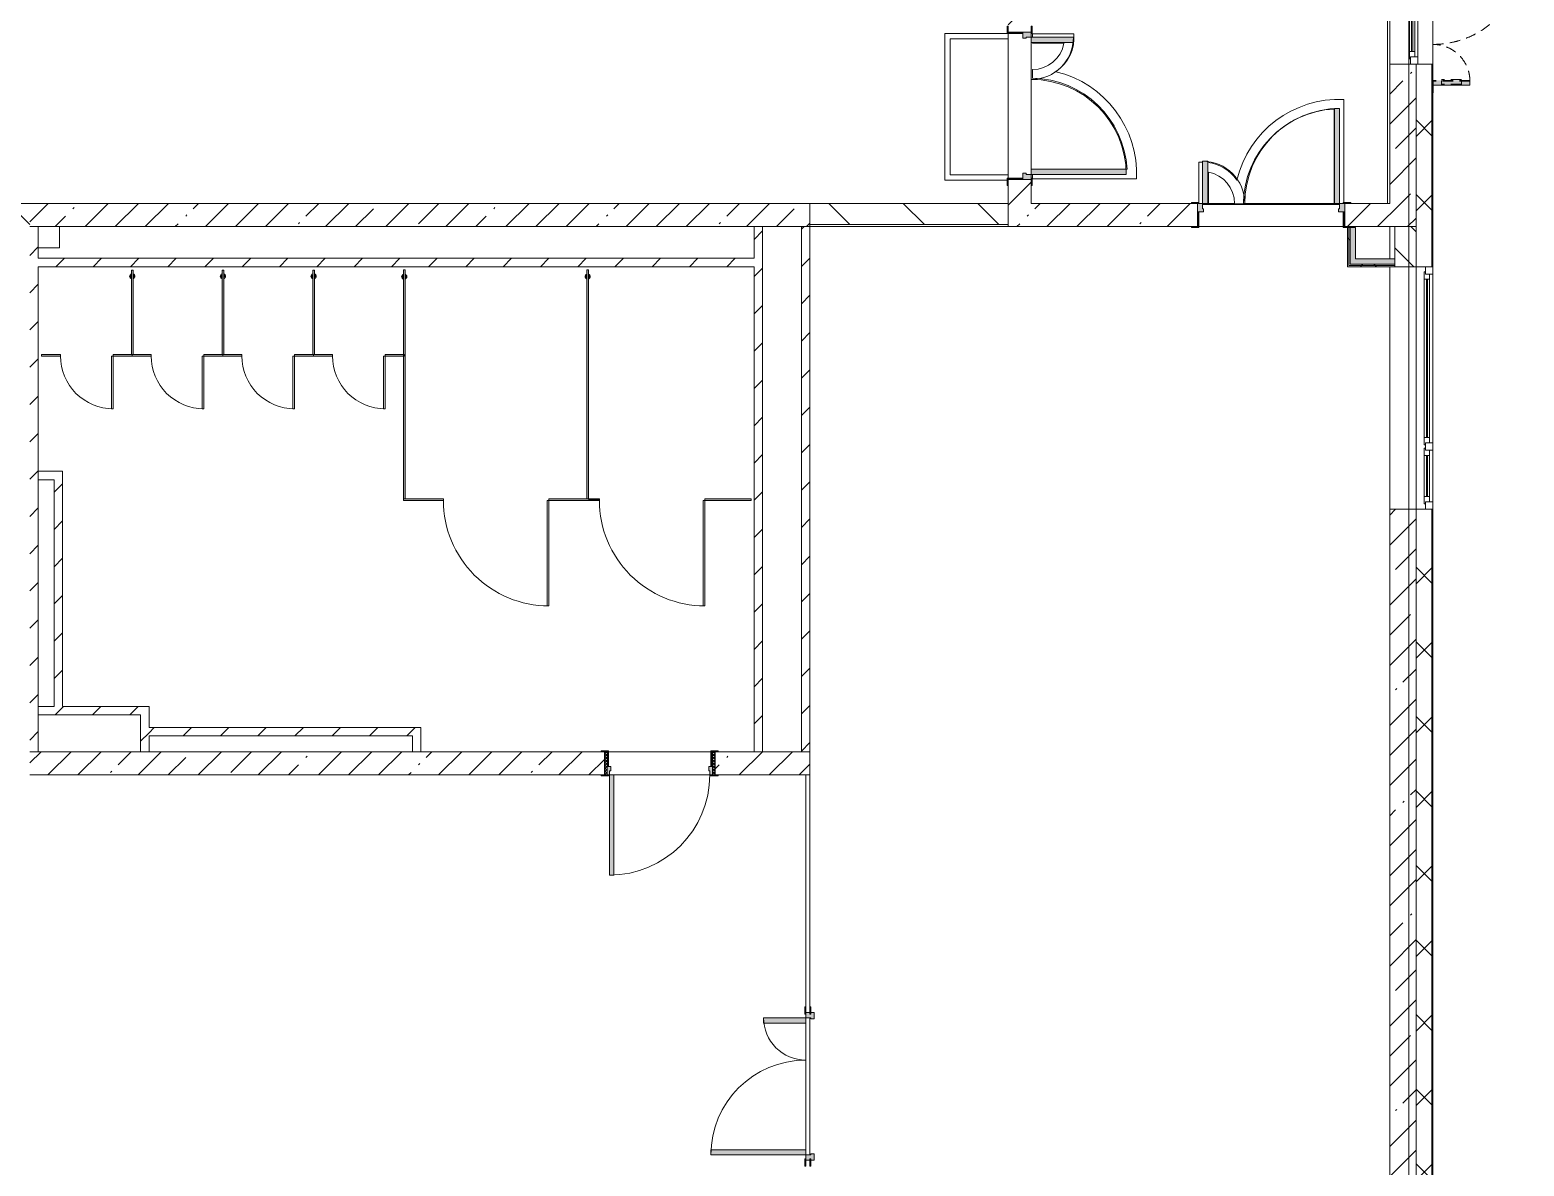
# Model space of a CAD drawing. Header units: millimetres. Extents: x 35147 to 231677, y -8553 to 29000.
# Drawn here: x 216597 to 230772, y 1470 to 12246 of the extents above; entities that cross this region are included whole.
import ezdxf

# ---------------------------------------------------------------- set-up
doc = ezdxf.new("R2010")
doc.units = ezdxf.units.MM
doc.linetypes.add('200_ШТРИХ__ш1_п0_6_', pattern=[160, 100, -60])
doc.linetypes.add('Осевая', pattern=[3175, 635, -476.25, 1587.5, -476.25])
for name, color, linetype, lineweight in [('A-DETL-MBND-1', 7, '200_ШТРИХ__ш1_п0_6_', 9), ('A-DOOR-6', 7, 'Continuous', 5), ('A-GENM-3', 7, 'Continuous', 5), ('A-GLAZ-2', 7, 'Continuous', 5), ('A-WALL', 7, 'Continuous', 9), ('A-WALL-2', 7, 'Continuous', 5), ('I-WALL-3', 7, 'Continuous', 5), ('Оси', 7, 'Continuous', 9), ('Оси-2', 7, 'Осевая', 9)]:
    doc.layers.add(name, color=color, linetype=linetype, lineweight=lineweight)
for name, color, linetype, lineweight, true_color in [('A-DOOR-2', 7, 'Continuous', 5, 0xaaaaaa), ('A-DOOR-3', 7, 'Continuous', 5, 0xe2e2e2), ('A-DOOR-FRAM-2', 7, 'Continuous', 5, 0xe2e2e2), ('A-DOOR-FRAM-3', 7, 'Continuous', 5, 0xaaaaaa), ('A-FLOR-1', 7, 'Continuous', 5, 0xaaaaaa), ('A-GENM-4', 7, 'Continuous', 5, 0xe2ddcd), ('I-WALL-2', 7, 'Continuous', 9, 0xe7e7e7)]:
    doc.layers.add(name, color=color, linetype=linetype, lineweight=lineweight, true_color=true_color)
pattern_1 = [(45, (104667.4, 0), (-176.7767, 176.7767), [])]
pattern_2 = [(45, (104667.4, 0), (-285.1231, 285.1231), []), (45, (104952.5, 0), (-285.1231, 285.1231), [504.031, -100.806, 16.764, -84.042])]
pattern_3 = [(45, (104667.4, 0), (-530.33, 530.33), []), (135, (104667.4, 0), (-530.33, -530.33), [])]

# ---------------------------------------------------------------- blocks, each defined once
blk = doc.blocks.new('110_Дверь_СКБ_2Ст - Д-5_п_ Из игровой в коридор-32679362-2_9_2_птичка')
at = {"layer": 'A-DOOR-3'}
for points in [[(612.5, 110), (662.5, 110), (662.5, 1010), (612.5, 1010), (612.5, 152.6)], [(-587.5, 110), (-587.5, 510), (-637.5, 510), (-637.5, 110)], [(712.5, -110), (712.5, 30), (697.5, 30), (697.5, -110)]]:
    blk.add_hatch(color=256, dxfattribs=at).paths.add_polyline_path(points)
h = blk.add_hatch(color=256, dxfattribs=at)
h.paths.add_polyline_path([(652.5, 30), (712.5, 30), (712.5, 110), (662.5, 110), (662.5, 60), (652.5, 60)])
h.paths.add_polyline_path([(-687.5, 30), (-627.5, 30), (-627.5, 60), (-637.5, 60), (-637.5, 110), (-687.5, 110)])
at = {"layer": 'A-DOOR-FRAM-2'}
for points in [[(-672.5, 110), (-672.5, 118), (-742.5, 118), (-742.5, 110)], [(-672.5, -110), (-672.5, 30), (-687.5, 30), (-687.5, -110)], [(767.5, 110), (767.5, 118), (697.5, 118), (697.5, 110)], [(-672.5, -118), (-672.5, -110), (-742.5, -110), (-742.5, -118)], [(767.5, -118), (767.5, -110), (697.5, -110), (697.5, -118)]]:
    blk.add_hatch(color=256, dxfattribs=at).paths.add_polyline_path(points)
at = {"layer": 'A-DOOR-2'}
for p, q in [((662.5, 1010), (612.5, 1010)), ((612.5, 1010), (612.5, 110)), ((662.5, 110), (662.5, 1010)), ((-637.5, 510), (-637.5, 110)), ((-587.5, 510), (-637.5, 510)), ((-587.5, 110), (-587.5, 510)), ((-637.5, 110), (-587.5, 110)), ((612.5, 110), (662.5, 110))]:
    blk.add_line(p, q, dxfattribs=at)
for centre, radius, start, end in [((662.5, 110), 900, 90, 180), ((-637.5, 110), 400, 360, 90)]:
    blk.add_arc(centre, radius, start, end, dxfattribs=at)
at = {"layer": 'A-DOOR-FRAM-3'}
for p, q in [((-672.5, 118), (-742.5, 118)), ((-742.5, 118), (-742.5, 110)), ((-742.5, 110), (-672.5, 110)), ((-637.5, 110), (-687.5, 110)), ((-687.5, 110), (-687.5, 30)), ((-687.5, 30), (-627.5, 30)), ((-672.5, 30), (-687.5, 30)), ((-687.5, 30), (-687.5, -110)), ((-672.5, 110), (-672.5, 118)), ((-672.5, -110), (-672.5, 30)), ((-637.5, 60), (-637.5, 110)), ((-627.5, 60), (-637.5, 60)), ((-627.5, 30), (-627.5, 60)), ((662.5, 60), (652.5, 60)), ((652.5, 60), (652.5, 30)), ((652.5, 30), (712.5, 30)), ((662.5, 110), (662.5, 60)), ((712.5, 110), (662.5, 110)), ((767.5, 118), (697.5, 118)), ((697.5, 118), (697.5, 110)), ((697.5, 110), (767.5, 110)), ((712.5, 30), (697.5, 30)), ((697.5, 30), (697.5, -110)), ((712.5, 30), (712.5, 110)), ((712.5, -110), (712.5, 30)), ((767.5, 110), (767.5, 118)), ((-672.5, -110), (-742.5, -110)), ((-742.5, -110), (-742.5, -118)), ((-742.5, -118), (-672.5, -118)), ((-687.5, -110), (-672.5, -110)), ((-672.5, -118), (-672.5, -110)), ((697.5, -110), (712.5, -110)), ((767.5, -110), (697.5, -110)), ((697.5, -110), (697.5, -118)), ((697.5, -118), (767.5, -118)), ((767.5, -118), (767.5, -110))]:
    blk.add_line(p, q, dxfattribs=at)
blk = doc.blocks.new('110_Дверь_СКБ_2Ст - Д-1_л_Лестничная клетка EIS60 2-32142534-2_9_2_птичка')
at = {"layer": 'A-DOOR-3'}
for points in [[(662, 110), (662, 1010), (612, 1010), (612, 110)], [(-588, 510), (-638, 510), (-638, 110), (-588, 110), (-588, 433)], [(712, 30), (697, 30), (697, -110), (712, -110), (712, -31)]]:
    blk.add_hatch(color=256, dxfattribs=at).paths.add_polyline_path(points)
h = blk.add_hatch(color=256, dxfattribs=at)
h.paths.add_polyline_path([(712, 110), (662, 110), (662, 60), (652, 60), (652, 30), (712, 30)])
h.paths.add_polyline_path([(-628, 30), (-628, 60), (-638, 60), (-638, 110), (-688, 110), (-688, 30)])
at = {"layer": 'A-DOOR-FRAM-2'}
for points in [[(-673, 110), (-673, 118), (-743, 118), (-743, 110)], [(-673, 30), (-688, 30), (-688, -110), (-673, -110), (-673, -31)], [(767, 110), (767, 118), (697, 118), (697, 110)], [(-673, -110), (-743, -110), (-743, -118), (-673, -118)], [(767, -118), (767, -110), (697, -110), (697, -118)]]:
    blk.add_hatch(color=256, dxfattribs=at).paths.add_polyline_path(points)
at = {"layer": 'A-DOOR-2'}
for p, q in [((662, 1010), (612, 1010)), ((612, 1010), (612, 110)), ((662, 110), (662, 1010)), ((-638, 510), (-638, 110)), ((-588, 510), (-638, 510)), ((-588, 110), (-588, 510)), ((-638, 110), (-588, 110)), ((612, 110), (662, 110))]:
    blk.add_line(p, q, dxfattribs=at)
for centre, radius, start, end in [((662, 110), 900, 90, 180), ((-638, 110), 400, 360, 90)]:
    blk.add_arc(centre, radius, start, end, dxfattribs=at)
at = {"layer": 'A-DOOR-FRAM-3'}
for p, q in [((-673, 118), (-743, 118)), ((-743, 118), (-743, 110)), ((-743, 110), (-673, 110)), ((-638, 110), (-688, 110)), ((-688, 110), (-688, 30)), ((-688, 30), (-628, 30)), ((-673, 30), (-688, 30)), ((-688, 30), (-688, -110)), ((-673, 110), (-673, 118)), ((-673, -110), (-673, 30)), ((-638, 60), (-638, 110)), ((-628, 60), (-638, 60)), ((-628, 30), (-628, 60)), ((662, 60), (652, 60)), ((652, 60), (652, 30)), ((652, 30), (712, 30)), ((662, 110), (662, 60)), ((712, 110), (662, 110)), ((767, 118), (697, 118)), ((697, 118), (697, 110)), ((697, 110), (767, 110)), ((712, 30), (697, 30)), ((697, 30), (697, -110)), ((712, 30), (712, 110)), ((712, -110), (712, 30)), ((767, 110), (767, 118)), ((-673, -110), (-743, -110)), ((-743, -110), (-743, -118)), ((-743, -118), (-673, -118)), ((-688, -110), (-673, -110)), ((-673, -118), (-673, -110)), ((697, -110), (712, -110)), ((767, -110), (697, -110)), ((697, -110), (697, -118)), ((697, -118), (767, -118)), ((767, -118), (767, -110))]:
    blk.add_line(p, q, dxfattribs=at)
blk = doc.blocks.new('110_Дверь_СКБ_1Ст_Внутренняя1 - Д-7а_л__950x2100h_Туалет-V301-2_9_2_птичка')
at = {"layer": 'A-DOOR-2'}
h = blk.add_hatch(dxfattribs=at)
h.set_pattern_fill('FP_125', color=256, style=0, pattern_type=2)
h.set_pattern_definition([(135, (1776.41, 174.685), (-14.14214, -14.14214), []), (225, (1776.41, 174.685), (14.14214, -14.14214), [])])
h.paths.add_polyline_path([(537.5, 110), (512.5, 110), (512.5, -110), (537.5, -110)])
at = {"layer": 'A-DOOR-3'}
h = blk.add_hatch(color=256, dxfattribs=at)
h.paths.add_polyline_path([(487.5, 110), (487.5, 70), (477.5, 70), (477.5, 30), (512.5, 30), (512.5, 110)])
h.paths.add_polyline_path([(-462.5, 110), (-487.5, 110), (-487.5, 30), (-452.5, 30), (-452.5, 70), (-462.5, 70)])
at = {"layer": 'A-DOOR-FRAM-2'}
for points in [[(447.5, 1060), (447.5, 110), (487.5, 110), (487.5, 1060)], [(-542.5, 118), (-542.5, 110), (-472.5, 110), (-472.5, 118)], [(-472.5, 30), (-487.5, 30), (-487.5, -110), (-472.5, -110)], [(567.5, 118), (497.5, 118), (497.5, 110), (567.5, 110)], [(512.5, 30), (497.5, 30), (497.5, -110), (512.5, -110)], [(-542.5, -110), (-542.5, -118), (-472.5, -118), (-472.5, -110)], [(567.5, -110), (497.5, -110), (497.5, -118), (567.5, -118)]]:
    blk.add_hatch(color=256, dxfattribs=at).paths.add_polyline_path(points)
at = {"layer": 'A-DOOR-FRAM-3'}
h = blk.add_hatch(dxfattribs=at)
h.set_pattern_fill('FP_126', color=256, style=0, pattern_type=2)
h.set_pattern_definition([(45, (-346.384, 174.685), (-14.1421, 14.1421), []), (135, (-346.384, 174.685), (-14.1421, -14.1421), [])])
h.paths.add_polyline_path([(-487.5, 110), (-512.5, 110), (-512.5, -110), (-487.5, -110)])
at = {"layer": 'A-DOOR-2'}
for p, q in [((487.5, 1060), (447.5, 1060)), ((447.5, 1060), (447.5, 110)), ((487.5, 110), (487.5, 1060)), ((447.5, 110), (487.5, 110))]:
    blk.add_line(p, q, dxfattribs=at)
blk.add_arc((487.5, 110), 950, 90, 180, dxfattribs=at)
at = {"layer": 'A-DOOR-FRAM-3'}
for p, q in [((-472.5, 118), (-542.5, 118)), ((-542.5, 118), (-542.5, 110)), ((-542.5, 110), (-472.5, 110)), ((-487.5, 110), (-512.5, 110)), ((-512.5, 110), (-512.5, -110)), ((-462.5, 110), (-487.5, 110)), ((-487.5, 110), (-487.5, 30)), ((-487.5, -110), (-487.5, 110)), ((-472.5, 110), (-487.5, 110)), ((-487.5, 110), (-487.5, 109)), ((-487.5, 109), (-472.5, 109)), ((-487.5, 30), (-452.5, 30)), ((-472.5, 30), (-487.5, 30)), ((-487.5, 30), (-487.5, -110)), ((-472.5, 110), (-472.5, 118)), ((-472.5, 109), (-472.5, 110)), ((-472.5, -110), (-472.5, 30)), ((-462.5, 70), (-462.5, 110)), ((-452.5, 70), (-462.5, 70)), ((-452.5, 30), (-452.5, 70)), ((487.5, 70), (477.5, 70)), ((477.5, 70), (477.5, 30)), ((477.5, 30), (512.5, 30)), ((487.5, 110), (487.5, 70)), ((512.5, 110), (487.5, 110)), ((567.5, 118), (497.5, 118)), ((497.5, 118), (497.5, 110)), ((512.5, 110), (497.5, 110)), ((497.5, 110), (497.5, 109)), ((497.5, 110), (567.5, 110)), ((497.5, 109), (512.5, 109)), ((512.5, 30), (497.5, 30)), ((497.5, 30), (497.5, -110)), ((512.5, 30), (512.5, 110)), ((537.5, 110), (512.5, 110)), ((512.5, 110), (512.5, -110)), ((512.5, 109), (512.5, 110)), ((512.5, -110), (512.5, 30)), ((537.5, -110), (537.5, 110)), ((567.5, 110), (567.5, 118)), ((-472.5, -110), (-542.5, -110)), ((-542.5, -110), (-542.5, -118)), ((-542.5, -118), (-472.5, -118)), ((-512.5, -110), (-487.5, -110)), ((-487.5, -110), (-472.5, -110)), ((-472.5, -118), (-472.5, -110)), ((497.5, -110), (512.5, -110)), ((567.5, -110), (497.5, -110)), ((497.5, -110), (497.5, -118)), ((497.5, -118), (567.5, -118)), ((512.5, -110), (537.5, -110)), ((567.5, -118), (567.5, -110))]:
    blk.add_line(p, q, dxfattribs=at)
blk = doc.blocks.new('120_Окно_СКБ_1Ст - 120_Окно_СКБ_1Ст 1200х2500_h_ с форточкой2-24160662-2_9_2_птичка')
at = {"layer": 'A-GLAZ-2'}
for p, q in [((-600, -127), (-600, -57)), ((-600, -57), (-530, -57)), ((600, -57), (-600, -57)), ((-530, -127), (-600, -127)), ((-600, -127), (-550, -127)), ((-530, -127), (-550, -127)), ((-550, -127), (-550, -137)), ((-550, -137), (550, -137)), ((550, -137), (-550, -137)), ((-530, -57), (-530, -127)), ((530, -87), (-530, -87)), ((-530, -87), (-530, -127)), ((-480, -137), (-480, -87)), ((-480, -107), (480, -107)), ((480, -117), (-480, -117)), ((480, -137), (480, -87)), ((530, -127), (530, -57)), ((530, -57), (600, -57)), ((530, -127), (530, -87)), ((600, -127), (530, -127)), ((550, -127), (530, -127)), ((550, -127), (600, -127)), ((550, -137), (550, -127)), ((600, -57), (600, -127))]:
    blk.add_line(p, q, dxfattribs=at)
blk = doc.blocks.new('120_Окно_СКБ_2Ст_Фрамуга сверху - 120_Окно_СКБ_2Ст_2300х2500_h_ ДОО-22877051-2_9_2_птичка')
at = {"layer": 'A-GLAZ-2'}
for p, q in [((-1150, 13), (-1150, 83)), ((-1150, 83), (-1080, 83)), ((1150, 83), (-1150, 83)), ((-1080, 13), (-1150, 13)), ((-1150, 13), (-1100, 13)), ((-1080, 13), (-1100, 13)), ((-1100, 13), (-1100, 3)), ((-1100, 3), (540, 3)), ((540, 3), (-1100, 3)), ((-1080, 83), (-1080, 13)), ((-1080, 83), (1080, 83)), ((520, 53), (-1080, 53)), ((-1080, 53), (-1080, 13)), ((-1030, 3), (-1030, 53)), ((-1030, 33), (470, 33)), ((470, 23), (-1030, 23)), ((470, 3), (470, 53)), ((520, 13), (520, 83)), ((520, 83), (590, 83)), ((520, 13), (520, 53)), ((590, 13), (520, 13)), ((540, 13), (520, 13)), ((540, 13), (570, 13)), ((540, 13), (570, 13)), ((540, 3), (540, 13)), ((590, 13), (570, 13)), ((570, 13), (570, 3)), ((570, 3), (1100, 3)), ((1100, 3), (570, 3)), ((590, 83), (590, 13)), ((1080, 53), (590, 53)), ((590, 53), (590, 13)), ((640, 3), (640, 53)), ((640, 33), (1030, 33)), ((1030, 23), (640, 23)), ((1030, 3), (1030, 53)), ((1080, 13), (1080, 83)), ((1080, 83), (1150, 83)), ((1080, 13), (1080, 53)), ((1150, 13), (1080, 13)), ((1100, 13), (1080, 13)), ((1100, 13), (1150, 13)), ((1100, 3), (1100, 13)), ((1150, 83), (1150, 13))]:
    blk.add_line(p, q, dxfattribs=at)
blk = doc.blocks.new('Дверь_Витражная_СКБ_2Ст - ВН-6-31912847-2_9_2_птичка')
at = {"layer": 'A-DETL-MBND-1'}
for points in [[(-643, -370), (-598, -370), (-598, -20), (-643, -20)], [(562, -884), (607, -884), (607, -20), (562, -20)]]:
    blk.add_hatch(color=256, dxfattribs=at).paths.add_polyline_path(points)
for p, q in [((-607, -20), (-715, -20)), ((-715, -20), (-607, -20)), ((-598, -20), (-643, -20)), ((-643, -370), (-643, -20)), ((-598, -20), (-643, -20)), ((-643, -20), (-643, -370)), ((-643, -100), (-598, -100)), ((-633, -290), (-633, -100)), ((-607, -370), (-607, -20)), ((-598, -370), (-598, -20)), ((-598, -370), (-598, -20)), ((-589, -290), (-589, -100)), ((553, -804), (553, -100)), ((562, -20), (607, -20)), ((562, -884), (562, -20)), ((562, -20), (562, -884)), ((607, -20), (562, -20)), ((607, -100), (562, -100)), ((597, -804), (597, -100)), ((607, -884), (607, -20)), ((607, -884), (607, -20)), ((607, -20), (715, -20)), ((607, -20), (715, -20)), ((607, -884), (607, -20)), ((-643, -290), (-598, -290)), ((-643, -370), (-598, -370)), ((-643, -370), (-598, -370)), ((607, -804), (562, -804)), ((607, -884), (562, -884)), ((562, -884), (607, -884))]:
    blk.add_line(p, q, dxfattribs=at)
for centre, radius, start, end in [((-607, -20), 350, 270, 0), ((607, -20), 864, 180, 270)]:
    blk.add_arc(centre, radius, start, end, dxfattribs=at)
blk = doc.blocks.new('131_Сантехническая перегородка_Дверь 5 - СД-1-V387-2_9_2_птичка')
at = {"layer": 'A-GENM-4'}
for points in [[(70, 8), (70, -8), (250, -8), (250, 8)], [(750, 8), (750, -8), (930, -8), (930, 8)]]:
    blk.add_hatch(color=256, dxfattribs=at).paths.add_polyline_path(points)
at = {"layer": 'A-DOOR-6'}
for p, q in [((266, 508), (250, 508)), ((250, 8), (250, 508)), ((266, 8), (266, 508)), ((266, 8), (250, 8))]:
    blk.add_line(p, q, dxfattribs=at)
blk.add_arc((250, 8), 500, 360, 90, dxfattribs=at)
at = {"layer": 'A-GENM-3'}
for p, q in [((250, 8), (70, 8)), ((70, 8), (70, -8)), ((250, -8), (250, 8)), ((930, 8), (750, 8)), ((750, 8), (750, -8)), ((930, -8), (930, 8)), ((70, -8), (250, -8)), ((750, -8), (930, -8))]:
    blk.add_line(p, q, dxfattribs=at)
blk = doc.blocks.new('131_Сантехническая перегородка 6 - СП-1-V385-2_9_2_птичка')
at = {"layer": 'A-GENM-4'}
blk.add_hatch(color=256, dxfattribs=at).paths.add_polyline_path([(800, 8), (0, 8), (0, -8), (800, -8)])
at = {"layer": 'A-GENM-3'}
for p, q in [((800, 8), (0, 8)), ((0, 8), (0, -8)), ((800, -8), (800, 8)), ((0, -8), (800, -8))]:
    blk.add_line(p, q, dxfattribs=at)
at = {"layer": 'A-GENM-3', "flags": 128}
for points in [[(71, 8), (71, 9), (71, 9), (70, 9), (70, 10), (70, 10), (69, 11), (69, 11), (68, 12), (68, 12), (67, 12), (67, 13), (66, 13), (66, 13), (65, 14), (65, 14), (64, 14), (64, 14), (63, 14), (62, 15), (62, 15), (61, 15), (61, 15), (60, 15), (59, 15), (59, 15), (58, 15), (58, 15), (57, 15), (56, 15), (56, 15), (55, 15), (55, 15), (54, 14), (54, 14), (53, 14), (52, 14), (52, 13), (51, 13), (51, 13), (50, 13), (50, 12), (49, 12), (49, 11), (48, 11), (48, 11), (48, 10), (47, 10), (47, 9), (46, 9), (46, 8), (46, 8)], [(46, -8), (46, -9), (47, -9), (47, -9), (47, -10), (48, -10), (48, -11), (49, -11), (49, -12), (50, -12), (50, -12), (51, -13), (51, -13), (52, -13), (52, -14), (53, -14), (53, -14), (54, -14), (54, -14), (55, -15), (56, -15), (56, -15), (57, -15), (57, -15), (58, -15), (59, -15), (59, -15), (60, -15), (60, -15), (61, -15), (62, -15), (62, -15), (63, -15), (63, -14), (64, -14), (64, -14), (65, -14), (66, -13), (66, -13), (67, -13), (67, -13), (68, -12), (68, -12), (69, -11), (69, -11), (69, -11), (70, -10), (70, -10), (71, -9), (71, -9), (71, -8), (71, -8)]]:
    blk.add_lwpolyline(points, dxfattribs=at)
at = {"layer": 'A-GENM-3'}
for radius, start, end in [(24.6, 19.9113, 160.0887), (17.6, 45, 135), (17.6, 45, 135), (15.1, 45, 135), (24.6, 199.9113, 340.0887), (17.6, 225, 315), (17.6, 225, 315), (15.1, 225, 315)]:
    blk.add_arc((59, 0), radius, start, end, dxfattribs=at)
blk = doc.blocks.new('131_Сантехническая перегородка 7 - СП-1-V384-2_9_2_птичка')
at = {"layer": 'A-GENM-4'}
blk.add_hatch(color=256, dxfattribs=at).paths.add_polyline_path([(2166, 8), (-4, 8), (-4, -8), (2166, -8)])
at = {"layer": 'A-GENM-3'}
for p, q in [((2166, 8), (-4, 8)), ((-4, 8), (-4, -8)), ((2166, -8), (2166, 8)), ((-4, -8), (2166, -8))]:
    blk.add_line(p, q, dxfattribs=at)
at = {"layer": 'A-GENM-3', "flags": 128}
for points in [[(71, 8), (71, 9), (71, 9), (70, 9), (70, 10), (70, 10), (69, 11), (69, 11), (68, 12), (68, 12), (67, 12), (67, 13), (66, 13), (66, 13), (65, 14), (65, 14), (64, 14), (64, 14), (63, 14), (62, 15), (62, 15), (61, 15), (61, 15), (60, 15), (59, 15), (59, 15), (58, 15), (58, 15), (57, 15), (56, 15), (56, 15), (55, 15), (55, 15), (54, 14), (54, 14), (53, 14), (52, 14), (52, 13), (51, 13), (51, 13), (50, 13), (50, 12), (49, 12), (49, 11), (48, 11), (48, 11), (48, 10), (47, 10), (47, 9), (46, 9), (46, 8), (46, 8)], [(46, -8), (46, -9), (47, -9), (47, -9), (47, -10), (48, -10), (48, -11), (49, -11), (49, -12), (50, -12), (50, -12), (51, -13), (51, -13), (52, -13), (52, -14), (53, -14), (53, -14), (54, -14), (54, -14), (55, -15), (56, -15), (56, -15), (57, -15), (57, -15), (58, -15), (59, -15), (59, -15), (60, -15), (60, -15), (61, -15), (62, -15), (62, -15), (63, -15), (63, -14), (64, -14), (64, -14), (65, -14), (66, -13), (66, -13), (67, -13), (67, -13), (68, -12), (68, -12), (69, -11), (69, -11), (69, -11), (70, -10), (70, -10), (71, -9), (71, -9), (71, -8), (71, -8)]]:
    blk.add_lwpolyline(points, dxfattribs=at)
at = {"layer": 'A-GENM-3'}
for radius, start, end in [(24.6, 19.9113, 160.0887), (17.6, 45, 135), (17.6, 45, 135), (15.1, 45, 135), (24.6, 199.9113, 340.0887), (17.6, 225, 315), (17.6, 225, 315), (15.1, 225, 315)]:
    blk.add_arc((59, 0), radius, start, end, dxfattribs=at)
blk = doc.blocks.new('131_Сантехническая перегородка_Дверь МГН - СД-1-V386-2_9_2_птичка')
at = {"layer": 'A-GENM-4'}
for points in [[(-370, 8), (-370, -8), (10, -8), (10, 8)], [(1010, 8), (1010, -8), (1390, -8), (1390, 8)]]:
    blk.add_hatch(color=256, dxfattribs=at).paths.add_polyline_path(points)
at = {"layer": 'A-DOOR-6'}
for p, q in [((10, 1008), (26, 1008)), ((10, 8), (10, 1008)), ((26, 8), (26, 1008)), ((10, 8), (26, 8))]:
    blk.add_line(p, q, dxfattribs=at)
blk.add_arc((10, 8), 1000, 360, 90, dxfattribs=at)
at = {"layer": 'A-GENM-3'}
for p, q in [((10, 8), (-370, 8)), ((-370, 8), (-370, -8)), ((10, -8), (10, 8)), ((1390, 8), (1010, 8)), ((1010, 8), (1010, -8)), ((1390, -8), (1390, 8)), ((-370, -8), (10, -8)), ((1010, -8), (1390, -8))]:
    blk.add_line(p, q, dxfattribs=at)
blk = doc.blocks.new('131_Сантехническая перегородка_Дверь МГН 2 - СД-1-V388-2_9_2_птичка')
at = {"layer": 'A-GENM-4'}
for points in [[(10, 8), (-430, 8), (-430, -8), (10, -8)], [(1010, 8), (1010, -8), (1110, -8), (1110, 8)]]:
    blk.add_hatch(color=256, dxfattribs=at).paths.add_polyline_path(points)
at = {"layer": 'A-DOOR-6'}
for p, q in [((10, 1008), (26, 1008)), ((10, 8), (10, 1008)), ((26, 8), (26, 1008)), ((10, 8), (26, 8))]:
    blk.add_line(p, q, dxfattribs=at)
blk.add_arc((10, 8), 1000, 360, 90, dxfattribs=at)
at = {"layer": 'A-GENM-3'}
for p, q in [((10, 8), (-430, 8)), ((-430, 8), (-430, -8)), ((10, -8), (10, 8)), ((1110, 8), (1010, 8)), ((1010, 8), (1010, -8)), ((1110, -8), (1110, 8)), ((-430, -8), (10, -8)), ((1010, -8), (1110, -8))]:
    blk.add_line(p, q, dxfattribs=at)
blk = doc.blocks.new('110_Дверь_СКБ_2Ст - Д-5_п__в составе перегородки _не входит в спец__-32680317-2_9_2_птичка')
at = {"layer": 'A-DOOR-3'}
h = blk.add_hatch(color=256, dxfattribs=at)
h.paths.add_polyline_path([(712, -20), (712, 60), (652, 60), (652, 30), (662, 30), (662, -20)])
h.paths.add_polyline_path([(-628, 60), (-688, 60), (-688, -20), (-638, -20), (-638, 30), (-628, 30)])
for points in [[(-588, -420), (-588, -20), (-638, -20), (-638, -420)], [(662, -20), (612, -20), (612, -920), (662, -920)]]:
    blk.add_hatch(color=256, dxfattribs=at).paths.add_polyline_path(points)
at = {"layer": 'A-DOOR-FRAM-2'}
for points in [[(-673, 28), (-743, 28), (-743, 20), (-673, 20)], [(767, 28), (697, 28), (697, 20), (767, 20)], [(-673, -20), (-743, -20), (-743, -28), (-673, -28)], [(767, -20), (697, -20), (697, -28), (767, -28)]]:
    blk.add_hatch(color=256, dxfattribs=at).paths.add_polyline_path(points)
at = {"layer": 'A-DOOR-2'}
for p, q in [((-638, -20), (-588, -20)), ((-638, -420), (-638, -20)), ((-588, -20), (-588, -420)), ((612, -20), (662, -20)), ((612, -920), (612, -20)), ((662, -20), (662, -920)), ((-588, -420), (-638, -420)), ((662, -920), (612, -920))]:
    blk.add_line(p, q, dxfattribs=at)
for centre, radius, start, end in [((-638, -20), 400, 270, 0), ((662, -20), 900, 180, 270)]:
    blk.add_arc(centre, radius, start, end, dxfattribs=at)
at = {"layer": 'A-DOOR-FRAM-3'}
for p, q in [((-743, 28), (-673, 28)), ((-743, 20), (-743, 28)), ((-673, 20), (-743, 20)), ((-688, 60), (-628, 60)), ((-688, -20), (-688, 60)), ((-688, 20), (-673, 20)), ((-688, 19), (-688, 20)), ((-673, 19), (-688, 19)), ((-673, 28), (-673, 20)), ((-673, 20), (-673, 19)), ((-638, 30), (-638, -20)), ((-628, 30), (-638, 30)), ((-628, 60), (-628, 30)), ((652, 60), (712, 60)), ((652, 30), (652, 60)), ((662, 30), (652, 30)), ((662, -20), (662, 30)), ((697, 20), (697, 28)), ((697, 28), (767, 28)), ((697, 19), (697, 20)), ((697, 20), (712, 20)), ((767, 20), (697, 20)), ((712, 19), (697, 19)), ((712, 60), (712, -20)), ((712, 20), (712, 19)), ((767, 28), (767, 20)), ((-743, -20), (-673, -20)), ((-743, -28), (-743, -20)), ((-673, -28), (-743, -28)), ((-638, -20), (-688, -20)), ((-673, -20), (-673, -28)), ((712, -20), (662, -20)), ((697, -28), (697, -20)), ((697, -20), (767, -20)), ((767, -28), (697, -28)), ((767, -20), (767, -28))]:
    blk.add_line(p, q, dxfattribs=at)

msp = doc.modelspace()

# ---------------------------------------------------------------- hatches: boundary and pattern name
at = {"layer": 'A-WALL-2'}
h = msp.add_hatch(dxfattribs=at)
h.set_pattern_fill('FP_84', color=256, style=0, pattern_type=2)
h.set_pattern_definition([(45, (104667.4, 0), (-353.5534, 353.5534), []), (135, (104667.4, 0), (-353.5534, -353.5534), [])])
h.paths.add_polyline_path([(229747.4, -250), (229897.4, -250), (229897.4, 7700), (229747.4, 7700), (229747.4, -100)])
h.paths.add_polyline_path([(229897.4, 10000), (229897.4, 11920), (229747.4, 11920), (229747.4, 10000)])
h.paths.add_polyline_path([(229897.4, 13120), (229897.4, 21400), (229747.4, 21400), (229747.4, 13120)])
h = msp.add_hatch(dxfattribs=at)
h.set_pattern_fill('FP_94', color=256, style=0, pattern_type=2)
h.set_pattern_definition([(135, (104667.4, 0), (-176.7767, -176.7767), [])])
h.paths.add_polyline_path([(229666.9, 10000), (229747.4, 10000), (229747.4, 10380), (229547.4, 10380), (229547.4, 10000)])
at = {"layer": 'I-WALL-2'}
for points in [[(229172.4, 10025), (229172.4, 10370), (229122.4, 10370), (229122.4, 10025)], [(229172.4, 10025), (229547.4, 10025), (229547.4, 10075), (229172.4, 10075), (229172.4, 10064.1)]]:
    msp.add_hatch(color=256, dxfattribs=at).paths.add_polyline_path(points)
at = {"layer": 'I-WALL-3'}
h = msp.add_hatch(dxfattribs=at)
h.set_pattern_fill('FP_92', color=256, style=0, pattern_type=2)
h.set_pattern_definition(pattern_2)
h.paths.add_polyline_path([(229666.9, 10600), (229747.4, 10600), (229747.4, 11920), (229497.4, 11920), (229497.4, 10600)])
h.paths.add_polyline_path([(229747.4, 13120), (229747.4, 21400), (229497.4, 21400), (229497.4, 13120), (229666.9, 13120)])
h = msp.add_hatch(dxfattribs=at)
h.set_pattern_fill('FP_92', color=256, style=0, pattern_type=2)
h.set_pattern_definition(pattern_2)
h.paths.add_polyline_path([(225956.8, 10600), (226097.4, 10600), (226097.4, 10825), (225877.4, 10825), (225877.4, 10600)])
h.paths.add_polyline_path([(225956.8, 12225), (226097.4, 12225), (226097.4, 13400), (225877.4, 13400), (225877.4, 12225)])
h.paths.add_polyline_path([(225890.6, 13900), (226097.4, 13900), (226097.4, 18600), (225877.4, 18600), (225877.4, 13900)])
h = msp.add_hatch(dxfattribs=at)
h.set_pattern_fill('FP_95', color=256, style=0, pattern_type=2)
h.set_pattern_definition([(135, (104667.4, 0), (-353.5534, -353.5534), [])])
h.paths.add_polyline_path([(223997.4, 10400), (225877.4, 10400), (225877.4, 10600), (223997.4, 10600)])
h.paths.add_polyline_path([(212044, 10400), (212372.4, 10400), (212372.4, 10600), (212017.4, 10600), (212017.4, 10400)])
h.paths.add_polyline_path([(216217.9, 10400), (216597.4, 10400), (216597.4, 10600), (215847.4, 10600), (215847.4, 10400), (215877.4, 10400)])
h.paths.add_polyline_path([(213772.4, 10400), (214897.4, 10400), (214897.4, 10600), (213772.4, 10600), (213772.4, 10520)])
h = msp.add_hatch(dxfattribs=at)
h.set_pattern_fill('FP_92', color=256, style=0, pattern_type=2)
h.set_pattern_definition(pattern_2)
h.paths.add_polyline_path([(223917.4, 10380), (223997.4, 10380), (223997.4, 10600), (216597.4, 10600), (216597.4, 10380), (220391.7, 10380)])
h = msp.add_hatch(dxfattribs=at)
h.set_pattern_fill('FP_92', color=256, style=0, pattern_type=2)
h.set_pattern_definition(pattern_2)
h.paths.add_polyline_path([(225877.4, 10380), (227672.4, 10380), (227672.4, 10600), (225877.4, 10600), (225877.4, 10400)])
h.paths.add_polyline_path([(229747.4, 10380), (229747.4, 10600), (229072.4, 10600), (229072.4, 10380), (229666.9, 10380)])
h = msp.add_hatch(dxfattribs=at)
h.set_pattern_fill('FP_96', color=256, style=0, pattern_type=2)
h.set_pattern_definition(pattern_1)
h.paths.add_polyline_path([(216677.4, 5400), (216677.4, 10380), (216597.4, 10380), (216597.4, 5400)])
h = msp.add_hatch(dxfattribs=at)
h.set_pattern_fill('FP_96', color=256, style=0, pattern_type=2)
h.set_pattern_definition(pattern_1)
h.paths.add_polyline_path([(223467.4, 5400), (223547.4, 5400), (223547.4, 10380), (223467.4, 10380), (223467.4, 5436.5)])
h = msp.add_hatch(dxfattribs=at)
h.set_pattern_fill('FP_96', color=256, style=0, pattern_type=2)
h.set_pattern_definition(pattern_1)
h.paths.add_polyline_path([(223997.4, 5400), (223997.4, 10380), (223917.4, 10380), (223917.4, 5400)])
h = msp.add_hatch(dxfattribs=at)
h.set_pattern_fill('FP_184', color=256, style=0, pattern_type=2)
h.set_pattern_definition(pattern_3)
h.paths.add_polyline_path([(229109.9, 10000), (229109.9, 10370), (229097.4, 10370), (229097.4, 10000)])
h = msp.add_hatch(dxfattribs=at)
h.set_pattern_fill('FP_184', color=256, style=0, pattern_type=2)
h.set_pattern_definition(pattern_3)
h.paths.add_polyline_path([(229122.4, 10012.5), (229122.4, 10370), (229109.9, 10370), (229109.9, 10012.5)])
h = msp.add_hatch(dxfattribs=at)
h.set_pattern_fill('FP_96', color=256, style=0, pattern_type=2)
h.set_pattern_definition(pattern_1)
h.paths.add_polyline_path([(216677.4, 10000), (223467.4, 10000), (223467.4, 10080), (216677.4, 10080), (216677.4, 10064.1)])
h = msp.add_hatch(dxfattribs=at)
h.set_pattern_fill('FP_184', color=256, style=0, pattern_type=2)
h.set_pattern_definition(pattern_3)
h.paths.add_polyline_path([(229109.9, 10000), (229547.4, 10000), (229547.4, 10012.5), (229109.9, 10012.5)])
h = msp.add_hatch(dxfattribs=at)
h.set_pattern_fill('FP_184', color=256, style=0, pattern_type=2)
h.set_pattern_definition(pattern_3)
h.paths.add_polyline_path([(229547.4, 10012.5), (229547.4, 10025), (229122.4, 10025), (229122.4, 10012.5), (229172.4, 10012.5)])
h = msp.add_hatch(dxfattribs=at)
h.set_pattern_fill('FP_96', color=256, style=0, pattern_type=2)
h.set_pattern_definition(pattern_1)
h.paths.add_polyline_path([(216907.4, 5830), (216907.4, 7980), (216827.4, 7980), (216827.4, 5830)])
h = msp.add_hatch(dxfattribs=at)
h.set_pattern_fill('FP_92', color=256, style=0, pattern_type=2)
h.set_pattern_definition(pattern_2)
h.paths.add_polyline_path([(229497.4, -100), (229747.4, -100), (229747.4, 7700), (229497.4, 7700), (229497.4, 150)])
h = msp.add_hatch(dxfattribs=at)
h.set_pattern_fill('FP_96', color=256, style=0, pattern_type=2)
h.set_pattern_definition(pattern_1)
h.paths.add_polyline_path([(214417.4, 6620), (214947.4, 6620), (214947.4, 6700), (214417.4, 6700)])
h.paths.add_polyline_path([(215897.4, 6620), (216597.4, 6620), (216597.4, 6700), (215897.4, 6700)])
h = msp.add_hatch(dxfattribs=at)
h.set_pattern_fill('FP_96', color=256, style=0, pattern_type=2)
h.set_pattern_definition(pattern_1)
h.paths.add_polyline_path([(216681.6, 5750), (217647.4, 5750), (217647.4, 5830), (216677.4, 5830), (216677.4, 5750)])
h = msp.add_hatch(dxfattribs=at)
h.set_pattern_fill('FP_96', color=256, style=0, pattern_type=2)
h.set_pattern_definition(pattern_1)
h.paths.add_polyline_path([(217647.4, 5400), (217727.4, 5400), (217727.4, 5830), (217647.4, 5830), (217647.4, 5750)])
h = msp.add_hatch(dxfattribs=at)
h.set_pattern_fill('FP_96', color=256, style=0, pattern_type=2)
h.set_pattern_definition(pattern_1)
h.paths.add_polyline_path([(220227.4, 5550), (220227.4, 5630), (217727.4, 5630), (217727.4, 5550)])
h = msp.add_hatch(dxfattribs=at)
h.set_pattern_fill('FP_96', color=256, style=0, pattern_type=2)
h.set_pattern_definition(pattern_1)
h.paths.add_polyline_path([(220307.4, 5400), (220307.4, 5630), (220227.4, 5630), (220227.4, 5400)])
h = msp.add_hatch(dxfattribs=at)
h.set_pattern_fill('FP_92', color=256, style=0, pattern_type=2)
h.set_pattern_definition(pattern_2)
h.paths.add_polyline_path([(223997.4, 5180), (223997.4, 5400), (223097.4, 5400), (223097.4, 5180), (223957.4, 5180)])
h.paths.add_polyline_path([(216597.4, 5180), (222047.4, 5180), (222047.4, 5400), (216597.4, 5400)])

# ---------------------------------------------------------------- linework, layer by layer
at = {"layer": 'A-FLOR-1'}
for p, q in [((229476.4, 10600), (229476.4, 13450)), ((225277.4, 12211.1), (225277.4, 10821.8)), ((225869.4, 12211.1), (225277.4, 12211.1)), ((225877.4, 12161.1), (225877.4, 12210)), ((226501.3, 12208.3), (226107.7, 12208.3)), ((226107.7, 12208.3), (226107.7, 12175)), ((225327.4, 10871.8), (225327.4, 12161.1)), ((225327.4, 12161.1), (225877.4, 12161.1)), ((226107.7, 12125), (226107.7, 12118.3)), ((226107.7, 12118.3), (226407.4, 12118.3)), ((226107.7, 11869.8), (226107.7, 11786.7)), ((228971.2, 11495.1), (228971.2, 10597.4)), ((229061.2, 10608), (229061.2, 11585.5)), ((227005.4, 10924.2), (226997.4, 10924.2)), ((227687.1, 10990.9), (227687.1, 10608)), ((225277.4, 10821.8), (225869.4, 10821.8)), ((225877.4, 10871.8), (225327.4, 10871.8)), ((225877.4, 10840), (225877.4, 10871.8)), ((226107.7, 10875), (226107.7, 10834.2)), ((226107.7, 10834.2), (227095.8, 10834.2)), ((227777.1, 10597.4), (227777.1, 10897.1)), ((227722.4, 10597.4), (227777.1, 10597.4)), ((227722.4, 10590), (229022.4, 10590)), ((228025.7, 10597.4), (228108.8, 10597.4)), ((228971.2, 10597.4), (229022.4, 10597.4)), ((216877.4, 10380), (216877.4, 10180)), ((225877.4, 10380), (223997.4, 10380)), ((216877.4, 10180), (216677.4, 10180))]:
    msp.add_line(p, q, dxfattribs=at)
for centre, radius, start, end in [((226107.7, 12174.8), 395, 304.42231, 4.87345), ((226107.7, 12174.8), 305, 270, 349.33549), ((226096.7, 10876.8), 910, 2.99005, 89.3074), ((226096.7, 10876.8), 1000, 357.56236, 76.45029), ((229018.7, 10586.4), 1000, 87.56236, 166.45029), ((229018.7, 10586.4), 910, 92.99005, 179.3074), ((227720.7, 10597.4), 395, 89.75521, 94.87345), ((227720.7, 10597.4), 395, 34.42231, 82.4559), ((227720.7, 10597.4), 305, 360, 79.33549)]:
    msp.add_arc(centre, radius, start, end, dxfattribs=at)
at = {"layer": 'A-WALL'}
for p, q in [((229747.4, 11920), (229747.4, 10600)), ((229897.4, 10000), (229897.4, 11920)), ((229900.4, 10000), (229900.4, 11920)), ((223997.4, 10600), (223997.4, 10400)), ((225877.4, 10400), (225877.4, 10600)), ((216677.4, 10380), (216597.4, 10380)), ((223997.4, 10380), (223917.4, 10380)), ((229109.9, 10012.5), (229109.9, 10370)), ((229122.4, 10025), (229122.4, 10370)), ((229747.4, 10380), (229547.4, 10380)), ((229747.4, 10380), (229747.4, 10000)), ((229547.4, 10012.5), (229109.9, 10012.5)), ((229547.4, 10025), (229122.4, 10025)), ((229897.4, -250), (229897.4, 7700)), ((229900.4, -253), (229900.4, 7700)), ((216597.4, 5400), (216677.4, 5400)), ((223467.4, 5400), (223547.4, 5400)), ((223997.4, 5400), (223917.4, 5400)), ((223997.4, 5180), (223957.4, 5180))]:
    msp.add_line(p, q, dxfattribs=at)
at = {"layer": 'A-WALL-2'}
for p, q in [((229905.4, -258), (229905.4, 21558)), ((229905.4, 11920), (229747.4, 11920)), ((229747.4, 10600), (229747.4, 10380)), ((229547.4, 10380), (229547.4, 10075)), ((229547.4, 10000), (229905.4, 10000)), ((229905.4, 7700), (229747.4, 7700))]:
    msp.add_line(p, q, dxfattribs=at)
at = {"layer": 'I-WALL-3'}
for p, q in [((229497.4, 18412.5), (229497.4, 10600)), ((225877.4, 10871.8), (225877.4, 12161.1)), ((226097.4, 12125), (226097.4, 10925)), ((229747.4, 11920), (229497.4, 11920)), ((225877.4, 10770), (225877.4, 10600)), ((226097.4, 10600), (226097.4, 10770)), ((225877.4, 10600), (215877.4, 10600)), ((227617.4, 10600), (226097.4, 10600)), ((227777.1, 10600), (228025.4, 10600)), ((228109, 10600), (228971.2, 10600)), ((229497.4, 10600), (229127.4, 10600)), ((216677.4, 10080), (216677.4, 10380)), ((216677.4, 10380), (223917.4, 10380)), ((223467.4, 10380), (223467.4, 10080)), ((223547.4, 5400), (223547.4, 10380)), ((223917.4, 10380), (223917.4, 5400)), ((223997.4, 10400), (225877.4, 10400)), ((223997.4, 5400), (223997.4, 10400)), ((225877.4, 10400), (225877.4, 10380)), ((225877.4, 10380), (227617.4, 10380)), ((229057.4, 10380), (227687.4, 10380)), ((229097.4, 10370), (229097.4, 10000)), ((229172.4, 10370), (229097.4, 10370)), ((229127.4, 10380), (229547.4, 10380)), ((229172.4, 10075), (229172.4, 10370)), ((229497.4, 10075), (229497.4, 10380)), ((223467.4, 10080), (216677.4, 10080)), ((229547.4, 10075), (229172.4, 10075)), ((229547.4, 10000), (229547.4, 10075)), ((216677.4, 5400), (216677.4, 10000)), ((216677.4, 10000), (223467.4, 10000)), ((223467.4, 10000), (223467.4, 5400)), ((229097.4, 10000), (229547.4, 10000)), ((229497.4, 10000), (229497.4, 150)), ((229747.4, -100), (229747.4, 10000)), ((216907.4, 8060), (216677.4, 8060)), ((216677.4, 7980), (216827.4, 7980)), ((216827.4, 7980), (216827.4, 5830)), ((216907.4, 5830), (216907.4, 8060)), ((229747.4, 7700), (229497.4, 7700)), ((216827.4, 5830), (216677.4, 5830)), ((217727.4, 5830), (216907.4, 5830)), ((217727.4, 5630), (217727.4, 5830)), ((216677.4, 5750), (217647.4, 5750)), ((217647.4, 5750), (217647.4, 5400)), ((220307.4, 5630), (217727.4, 5630)), ((217727.4, 5550), (220227.4, 5550)), ((217727.4, 5400), (217727.4, 5550)), ((220227.4, 5550), (220227.4, 5400)), ((220307.4, 5400), (220307.4, 5630)), ((222017.4, 5400), (216677.4, 5400)), ((222087.4, 5400), (223057.4, 5400)), ((223467.4, 5400), (223127.4, 5400)), ((223917.4, 5400), (223547.4, 5400)), ((223997.4, 2980), (223997.4, 5400)), ((216597.4, 5180), (222017.4, 5180)), ((223047.4, 5180), (222137.4, 5180)), ((223127.4, 5180), (223957.4, 5180)), ((223957.4, 5180), (223957.4, 2980)), ((223997.4, 2875), (223997.4, 1575)), ((223957.4, 1625), (223957.4, 2825))]:
    msp.add_line(p, q, dxfattribs=at)
at = {"layer": 'Оси'}
for p, q in [((229677.4, 10029.8), (229677.4, 21915.1)), ((229677.4, -1906.3), (229677.4, 9979))]:
    msp.add_line(p, q, dxfattribs=at)
at = {"layer": 'Оси-2'}
msp.add_line((229677.4, 9979), (229677.4, 10029.8), dxfattribs=at)

# ---------------------------------------------------------------- block references
at = {"layer": 'A-DETL-MBND-1', "rotation": 89.99999999999957}
msp.add_blockref('Дверь_Витражная_СКБ_2Ст - ВН-6-31912847-2_9_2_птичка', (229888.4, 12365), dxfattribs=at)
at = {"layer": 'A-DOOR-2'}
for name, p, rotation in [('110_Дверь_СКБ_2Ст - Д-1_л_Лестничная клетка EIS60 2-32142534-2_9_2_птичка', (225987.4, 11537.5), 269.9999999999999), ('110_Дверь_СКБ_1Ст_Внутренняя1 - Д-7а_л__950x2100h_Туалет-V301-2_9_2_птичка', (222584.9, 5290), 180), ('110_Дверь_СКБ_2Ст - Д-5_п__в составе перегородки _не входит в спец__-32680317-2_9_2_птичка', (223977.4, 2237.5), 270)]:
    msp.add_blockref(name, p, dxfattribs=dict(at, rotation=rotation))
msp.add_blockref('110_Дверь_СКБ_2Ст - Д-5_п_ Из игровой в коридор-32679362-2_9_2_птичка', (228359.9, 10490), dxfattribs=at)
at = {"layer": 'A-GENM-3'}
for name, p, rotation in [('131_Сантехническая перегородка 6 - СП-1-V385-2_9_2_птичка', (217568.4, 9968), 270.0000000000007), ('131_Сантехническая перегородка 6 - СП-1-V385-2_9_2_птичка', (218428.4, 9968), 270.0000000000007), ('131_Сантехническая перегородка 6 - СП-1-V385-2_9_2_птичка', (219288.4, 9968), 270.0000000000007), ('131_Сантехническая перегородка 7 - СП-1-V384-2_9_2_птичка', (220148.4, 9964.9), 269.9999999999999), ('131_Сантехническая перегородка 7 - СП-1-V384-2_9_2_птичка', (221888.9, 9964.9), 269.9999999999999), ('131_Сантехническая перегородка_Дверь 5 - СД-1-V387-2_9_2_птичка', (217638.4, 9160), 180), ('131_Сантехническая перегородка_Дверь 5 - СД-1-V387-2_9_2_птичка', (218498.4, 9160), 180), ('131_Сантехническая перегородка_Дверь 5 - СД-1-V387-2_9_2_птичка', (219358.4, 9160), 180), ('131_Сантехническая перегородка_Дверь 5 - СД-1-V387-2_9_2_птичка', (220218.4, 9160), 180), ('131_Сантехническая перегородка_Дверь МГН - СД-1-V386-2_9_2_птичка', (221530.4, 7791), 180), ('131_Сантехническая перегородка_Дверь МГН 2 - СД-1-V388-2_9_2_птичка', (223010.4, 7791), 180)]:
    msp.add_blockref(name, p, dxfattribs=dict(at, rotation=rotation))
at = {"layer": 'A-GLAZ-2', "rotation": 269.9999999999999}
for name, p in [('120_Окно_СКБ_1Ст - 120_Окно_СКБ_1Ст 1200х2500_h_ с форточкой2-24160662-2_9_2_птичка', (229822.4, 12520)), ('120_Окно_СКБ_2Ст_Фрамуга сверху - 120_Окно_СКБ_2Ст_2300х2500_h_ ДОО-22877051-2_9_2_птичка', (229822.4, 8850))]:
    msp.add_blockref(name, p, dxfattribs=at)

doc.saveas('drawing.dxf')
